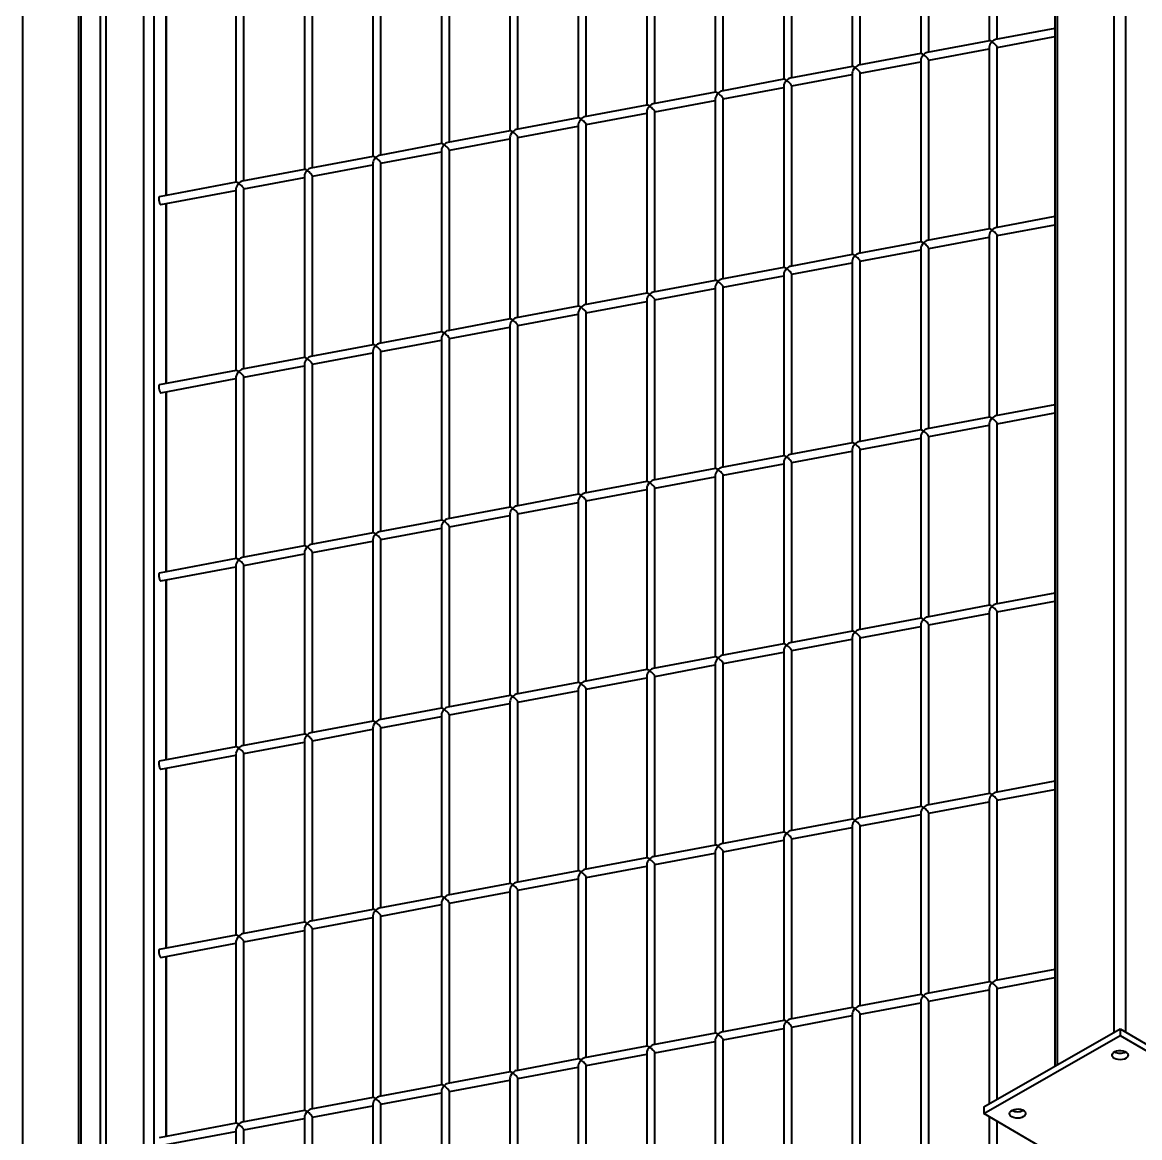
# Model space of a CAD drawing. Header units: millimetres. Extents: x 0 to 297, y 0 to 210.
# Drawn here: x 219.65 to 226.64, y 80.65 to 87.62 of the extents above; entities that cross this region are included whole.
import ezdxf

# ---------------------------------------------------------------- set-up
doc = ezdxf.new("R2010")
doc.units = ezdxf.units.MM
doc.layers.add('轮廓实线层', color=7, linetype='Continuous', lineweight=40)

msp = doc.modelspace()

# ---------------------------------------------------------------- linework, layer by layer
at = {"layer": '轮廓实线层', "color": 7, "linetype": 'Continuous', "lineweight": 40}
for p, q in [((226.1061, 96.8732), (226.1061, 81.0996)), ((220.1405, 92.6532), (220.1405, 77.9594)), ((220.175, 92.6418), (220.175, 78.0257)), ((220.4127, 78.2745), (220.4127, 92.4823)), ((220.0224, 79.3765), (220.0224, 91.0076)), ((225.6957, 88.6424), (225.6957, 87.5067)), ((225.7457, 87.5161), (225.7457, 88.6424)), ((225.2678, 88.562), (225.2678, 87.4263)), ((225.3178, 87.4357), (225.3178, 88.562)), ((224.8399, 88.4816), (224.8399, 87.346)), ((224.8899, 87.3553), (224.8899, 88.4816)), ((224.4119, 88.4012), (224.4119, 87.2656)), ((224.4619, 87.275), (224.4619, 88.4012)), ((223.984, 88.3208), (223.984, 87.1852)), ((224.034, 87.1946), (224.034, 88.3208)), ((223.5561, 88.2405), (223.5561, 87.1048)), ((223.6061, 87.1142), (223.6061, 88.2405)), ((223.1282, 88.1601), (223.1282, 87.0244)), ((223.1782, 87.0338), (223.1782, 88.1601)), ((222.7003, 88.0797), (222.7003, 86.944)), ((222.7503, 86.9534), (222.7503, 88.0797)), ((222.2724, 87.9993), (222.2724, 86.8636)), ((222.3224, 86.873), (222.3224, 87.9993)), ((221.8445, 87.9189), (221.8445, 86.7832)), ((221.8945, 86.7926), (221.8945, 87.9189)), ((221.4166, 87.8385), (221.4166, 86.7028)), ((221.4666, 86.7122), (221.4666, 87.8385)), ((220.9887, 87.7581), (220.9887, 86.6225)), ((221.0387, 86.6318), (221.0387, 87.7581)), ((220.5556, 86.5411), (220.5556, 87.666)), ((226.1061, 87.5838), (225.7351, 87.5141)), ((225.697, 87.507), (225.3072, 87.4338)), ((225.7457, 87.4652), (226.1061, 87.533)), ((225.2691, 87.4266), (224.8793, 87.3534)), ((225.3178, 87.3849), (225.6957, 87.4559)), ((225.6957, 87.4666), (225.6957, 86.3309)), ((225.7457, 86.3403), (225.7457, 87.4666)), ((224.8412, 87.3462), (224.4514, 87.273)), ((224.8899, 87.3045), (225.2678, 87.3755)), ((225.2678, 87.3862), (225.2678, 86.2505)), ((225.3178, 86.2599), (225.3178, 87.3862)), ((224.4619, 87.2241), (224.8399, 87.2951)), ((224.8399, 87.3058), (224.8399, 86.1701)), ((224.8899, 86.1795), (224.8899, 87.3058)), ((224.4133, 87.2658), (224.0235, 87.1926)), ((224.034, 87.1437), (224.4119, 87.2147)), ((224.4119, 87.2254), (224.4119, 86.0897)), ((224.4619, 86.0991), (224.4619, 87.2254)), ((223.9853, 87.1854), (223.5956, 87.1122)), ((223.6061, 87.0633), (223.984, 87.1343)), ((223.984, 87.145), (223.984, 86.0094)), ((224.034, 86.0187), (224.034, 87.145)), ((223.5574, 87.105), (223.1677, 87.0318)), ((223.5561, 87.0646), (223.5561, 85.929)), ((223.6061, 85.9384), (223.6061, 87.0646)), ((223.1295, 87.0246), (222.7398, 86.9514)), ((223.1782, 86.9829), (223.5561, 87.0539)), ((222.7016, 86.9443), (222.3119, 86.871)), ((222.7503, 86.9025), (223.1282, 86.9735)), ((223.1282, 86.9842), (223.1282, 85.8486)), ((223.1782, 85.858), (223.1782, 86.9842)), ((222.2737, 86.8639), (221.8839, 86.7906)), ((222.3224, 86.8221), (222.7003, 86.8931)), ((222.7003, 86.9039), (222.7003, 85.7682)), ((222.7503, 85.7776), (222.7503, 86.9039)), ((221.8458, 86.7835), (221.456, 86.7103)), ((221.8945, 86.7417), (222.2724, 86.8127)), ((222.2724, 86.8235), (222.2724, 85.6878)), ((222.3224, 85.6972), (222.3224, 86.8235)), ((221.4666, 86.6614), (221.8445, 86.7324)), ((221.8445, 86.7431), (221.8445, 85.6074)), ((221.8945, 85.6168), (221.8945, 86.7431)), ((221.4179, 86.7031), (221.0281, 86.6299)), ((221.0387, 86.581), (221.4166, 86.652)), ((221.4166, 86.6627), (221.4166, 85.527)), ((221.4666, 85.5364), (221.4666, 86.6627)), ((220.99, 86.6227), (220.5098, 86.5325)), ((220.9887, 86.5823), (220.9887, 85.4466)), ((221.0387, 85.456), (221.0387, 86.5823)), ((220.519, 86.4834), (220.9887, 86.5716)), ((220.5556, 85.3653), (220.5556, 86.4902)), ((226.1061, 86.408), (225.7351, 86.3383)), ((225.697, 86.3312), (225.3072, 86.2579)), ((225.7457, 86.2894), (226.1061, 86.3571)), ((225.2691, 86.2508), (224.8793, 86.1775)), ((225.3178, 86.209), (225.6957, 86.28)), ((225.6957, 86.2908), (225.6957, 85.1551)), ((225.7457, 85.1645), (225.7457, 86.2908)), ((224.8412, 86.1704), (224.4514, 86.0972)), ((224.8899, 86.1287), (225.2678, 86.1996)), ((225.2678, 86.2104), (225.2678, 85.0747)), ((225.3178, 85.0841), (225.3178, 86.2104)), ((224.4133, 86.09), (224.0235, 86.0168)), ((224.4619, 86.0483), (224.8399, 86.1193)), ((224.8399, 86.13), (224.8399, 84.9943)), ((224.8899, 85.0037), (224.8899, 86.13)), ((224.034, 85.9679), (224.4119, 86.0389)), ((224.4119, 86.0496), (224.4119, 84.9139)), ((224.4619, 84.9233), (224.4619, 86.0496)), ((223.9853, 86.0096), (223.5956, 85.9364)), ((223.6061, 85.8875), (223.984, 85.9585)), ((223.984, 85.9692), (223.984, 84.8335)), ((224.034, 84.8429), (224.034, 85.9692)), ((223.5574, 85.9292), (223.1677, 85.856)), ((223.1782, 85.8071), (223.5561, 85.8781)), ((223.5561, 85.8888), (223.5561, 84.7531)), ((223.6061, 84.7625), (223.6061, 85.8888)), ((223.1295, 85.8488), (222.7398, 85.7756)), ((223.1282, 85.8084), (223.1282, 84.6728)), ((223.1782, 84.6822), (223.1782, 85.8084)), ((222.7016, 85.7684), (222.3119, 85.6952)), ((222.7503, 85.7267), (223.1282, 85.7977)), ((222.2737, 85.688), (221.8839, 85.6148)), ((222.3224, 85.6463), (222.7003, 85.7173)), ((222.7003, 85.728), (222.7003, 84.5924)), ((222.7503, 84.6018), (222.7503, 85.728)), ((221.8458, 85.6077), (221.456, 85.5344)), ((221.8945, 85.5659), (222.2724, 85.6369)), ((222.2724, 85.6476), (222.2724, 84.512)), ((222.3224, 84.5214), (222.3224, 85.6476)), ((221.4179, 85.5273), (221.0281, 85.454)), ((221.4666, 85.4855), (221.8445, 85.5565)), ((221.8445, 85.5673), (221.8445, 84.4316)), ((221.8945, 84.441), (221.8945, 85.5673)), ((221.0387, 85.4052), (221.4166, 85.4761)), ((221.4166, 85.4869), (221.4166, 84.3512)), ((221.4666, 84.3606), (221.4666, 85.4869)), ((220.99, 85.4469), (220.5098, 85.3567)), ((220.519, 85.3075), (220.9887, 85.3958)), ((220.9887, 85.4065), (220.9887, 84.2708)), ((221.0387, 84.2802), (221.0387, 85.4065)), ((220.5556, 84.1895), (220.5556, 85.3144)), ((226.1061, 85.2322), (225.7351, 85.1625)), ((225.7457, 85.1136), (226.1061, 85.1813)), ((225.697, 85.1553), (225.3072, 85.0821)), ((225.6957, 85.1149), (225.6957, 83.9793)), ((225.7457, 83.9887), (225.7457, 85.1149)), ((225.2691, 85.0749), (224.8793, 85.0017)), ((225.3178, 85.0332), (225.6957, 85.1042)), ((224.8412, 84.9946), (224.4514, 84.9213)), ((224.8899, 84.9528), (225.2678, 85.0238)), ((225.2678, 85.0346), (225.2678, 83.8989)), ((225.3178, 83.9083), (225.3178, 85.0346)), ((224.4133, 84.9142), (224.0235, 84.8409)), ((224.4619, 84.8724), (224.8399, 84.9434)), ((224.8399, 84.9542), (224.8399, 83.8185)), ((224.8899, 83.8279), (224.8899, 84.9542)), ((223.9853, 84.8338), (223.5956, 84.7606)), ((224.034, 84.7921), (224.4119, 84.8631)), ((224.4119, 84.8738), (224.4119, 83.7381)), ((224.4619, 83.7475), (224.4619, 84.8738)), ((223.6061, 84.7117), (223.984, 84.7827)), ((223.984, 84.7934), (223.984, 83.6577)), ((224.034, 83.6671), (224.034, 84.7934)), ((223.5574, 84.7534), (223.1677, 84.6802)), ((223.1782, 84.6313), (223.5561, 84.7023)), ((223.5561, 84.713), (223.5561, 83.5773)), ((223.6061, 83.5867), (223.6061, 84.713)), ((223.1295, 84.673), (222.7398, 84.5998)), ((222.7503, 84.5509), (223.1282, 84.6219)), ((223.1282, 84.6326), (223.1282, 83.4969)), ((223.1782, 83.5063), (223.1782, 84.6326)), ((222.7016, 84.5926), (222.3119, 84.5194)), ((222.7003, 84.5522), (222.7003, 83.4166)), ((222.7503, 83.4259), (222.7503, 84.5522)), ((222.2737, 84.5122), (221.8839, 84.439)), ((222.3224, 84.4705), (222.7003, 84.5415)), ((221.8458, 84.4318), (221.456, 84.3586)), ((221.8945, 84.3901), (222.2724, 84.4611)), ((222.2724, 84.4718), (222.2724, 83.3362)), ((222.3224, 83.3456), (222.3224, 84.4718)), ((221.4179, 84.3514), (221.0281, 84.2782)), ((221.4666, 84.3097), (221.8445, 84.3807)), ((221.8445, 84.3914), (221.8445, 83.2558)), ((221.8945, 83.2652), (221.8945, 84.3914)), ((220.99, 84.2711), (220.5098, 84.1809)), ((221.0387, 84.2293), (221.4166, 84.3003)), ((221.4166, 84.3111), (221.4166, 83.1754)), ((221.4666, 83.1848), (221.4666, 84.3111)), ((220.519, 84.1317), (220.9887, 84.2199)), ((220.9887, 84.2307), (220.9887, 83.095)), ((221.0387, 83.1044), (221.0387, 84.2307)), ((220.5556, 83.0136), (220.5556, 84.1386)), ((226.1061, 84.0564), (225.7351, 83.9867)), ((225.7457, 83.9378), (226.1061, 84.0055)), ((225.697, 83.9795), (225.3072, 83.9063)), ((225.3178, 83.8574), (225.6957, 83.9284)), ((225.6957, 83.9391), (225.6957, 82.8035)), ((225.7457, 82.8128), (225.7457, 83.9391)), ((225.2691, 83.8991), (224.8793, 83.8259)), ((225.2678, 83.8587), (225.2678, 82.7231)), ((225.3178, 82.7325), (225.3178, 83.8587)), ((224.8412, 83.8187), (224.4514, 83.7455)), ((224.8899, 83.777), (225.2678, 83.848)), ((224.4133, 83.7384), (224.0235, 83.6651)), ((224.4619, 83.6966), (224.8399, 83.7676)), ((224.8399, 83.7783), (224.8399, 82.6427)), ((224.8899, 82.6521), (224.8899, 83.7783)), ((223.9853, 83.658), (223.5956, 83.5847)), ((224.034, 83.6162), (224.4119, 83.6872)), ((224.4119, 83.698), (224.4119, 82.5623)), ((224.4619, 82.5717), (224.4619, 83.698)), ((223.5574, 83.5776), (223.1677, 83.5044)), ((223.6061, 83.5358), (223.984, 83.6068)), ((223.984, 83.6176), (223.984, 82.4819)), ((224.034, 82.4913), (224.034, 83.6176)), ((223.1782, 83.4555), (223.5561, 83.5265)), ((223.5561, 83.5372), (223.5561, 82.4015)), ((223.6061, 82.4109), (223.6061, 83.5372)), ((223.1295, 83.4972), (222.7398, 83.424)), ((222.7503, 83.3751), (223.1282, 83.4461)), ((223.1282, 83.4568), (223.1282, 82.3211)), ((223.1782, 82.3305), (223.1782, 83.4568)), ((222.7016, 83.4168), (222.3119, 83.3436)), ((222.3224, 83.2947), (222.7003, 83.3657)), ((222.7003, 83.3764), (222.7003, 82.2407)), ((222.7503, 82.2501), (222.7503, 83.3764)), ((222.2737, 83.3364), (221.8839, 83.2632)), ((222.2724, 83.296), (222.2724, 82.1603)), ((222.3224, 82.1697), (222.3224, 83.296)), ((221.8458, 83.256), (221.456, 83.1828)), ((221.8945, 83.2143), (222.2724, 83.2853)), ((221.4179, 83.1756), (221.0281, 83.1024)), ((221.4666, 83.1339), (221.8445, 83.2049)), ((221.8445, 83.2156), (221.8445, 82.08)), ((221.8945, 82.0893), (221.8945, 83.2156)), ((220.99, 83.0952), (220.5098, 83.005)), ((221.0387, 83.0535), (221.4166, 83.1245)), ((221.4166, 83.1352), (221.4166, 81.9996)), ((221.4666, 82.009), (221.4666, 83.1352)), ((220.519, 82.9559), (220.9887, 83.0441)), ((220.9887, 83.0548), (220.9887, 81.9192)), ((221.0387, 81.9286), (221.0387, 83.0548)), ((220.5556, 81.8378), (220.5556, 82.9628)), ((226.1061, 82.8806), (225.7351, 82.8109)), ((225.697, 82.8037), (225.3072, 82.7305)), ((225.7457, 82.762), (226.1061, 82.8297)), ((225.3178, 82.6816), (225.6957, 82.7526)), ((225.6957, 82.7633), (225.6957, 81.6276)), ((225.7457, 81.637), (225.7457, 82.7633)), ((225.2691, 82.7233), (224.8793, 82.6501)), ((224.8899, 82.6012), (225.2678, 82.6722)), ((225.2678, 82.6829), (225.2678, 81.5472)), ((225.3178, 81.5566), (225.3178, 82.6829)), ((224.8412, 82.6429), (224.4514, 82.5697)), ((224.8399, 82.6025), (224.8399, 81.4669)), ((224.8899, 81.4763), (224.8899, 82.6025)), ((224.4133, 82.5625), (224.0235, 82.4893)), ((224.4619, 82.5208), (224.8399, 82.5918)), ((223.9853, 82.4821), (223.5956, 82.4089)), ((224.034, 82.4404), (224.4119, 82.5114)), ((224.4119, 82.5221), (224.4119, 81.3865)), ((224.4619, 81.3959), (224.4619, 82.5221)), ((223.5574, 82.4018), (223.1677, 82.3285)), ((223.6061, 82.36), (223.984, 82.431)), ((223.984, 82.4417), (223.984, 81.3061)), ((224.034, 81.3155), (224.034, 82.4417)), ((223.1295, 82.3214), (222.7398, 82.2481)), ((223.1782, 82.2796), (223.5561, 82.3506)), ((223.5561, 82.3614), (223.5561, 81.2257)), ((223.6061, 81.2351), (223.6061, 82.3614)), ((222.7503, 82.1993), (223.1282, 82.2702)), ((223.1282, 82.281), (223.1282, 81.1453)), ((223.1782, 81.1547), (223.1782, 82.281)), ((222.7016, 82.241), (222.3119, 82.1678)), ((222.3224, 82.1189), (222.7003, 82.1899)), ((222.7003, 82.2006), (222.7003, 81.0649)), ((222.7503, 81.0743), (222.7503, 82.2006)), ((222.2737, 82.1606), (221.8839, 82.0874)), ((221.8945, 82.0385), (222.2724, 82.1095)), ((222.2724, 82.1202), (222.2724, 80.9845)), ((222.3224, 80.9939), (222.3224, 82.1202)), ((221.8458, 82.0802), (221.456, 82.007)), ((221.8445, 82.0398), (221.8445, 80.9041)), ((221.8945, 80.9135), (221.8945, 82.0398)), ((221.4179, 81.9998), (221.0281, 81.9266)), ((221.4666, 81.9581), (221.8445, 82.0291)), ((220.99, 81.9194), (220.5098, 81.8292)), ((221.0387, 81.8777), (221.4166, 81.9487)), ((221.4166, 81.9594), (221.4166, 80.8237)), ((221.4666, 80.8331), (221.4666, 81.9594)), ((220.519, 81.7801), (220.9887, 81.8683)), ((220.9887, 81.879), (220.9887, 80.7434)), ((221.0387, 80.7528), (221.0387, 81.879)), ((220.5556, 80.662), (220.5556, 81.7869)), ((226.1061, 81.7047), (225.7351, 81.635)), ((225.697, 81.6279), (225.3072, 81.5547)), ((225.7457, 81.5862), (226.1061, 81.6539)), ((225.2691, 81.5475), (224.8793, 81.4743)), ((225.3178, 81.5058), (225.6957, 81.5768)), ((225.6957, 81.5875), (225.6957, 80.8654)), ((225.7457, 80.8939), (225.7457, 81.5875)), ((224.8899, 81.4254), (225.2678, 81.4964)), ((225.2678, 81.5071), (225.2678, 80.3714)), ((225.3178, 80.3808), (225.3178, 81.5071)), ((224.8412, 81.4671), (224.4514, 81.3939)), ((224.4619, 81.345), (224.8399, 81.416)), ((224.8399, 81.4267), (224.8399, 80.291)), ((224.8899, 80.3004), (224.8899, 81.4267)), ((224.4133, 81.3867), (224.0235, 81.3135)), ((224.4119, 81.3463), (224.4119, 80.2107)), ((224.4619, 80.22), (224.4619, 81.3463)), ((223.9853, 81.3063), (223.5956, 81.2331)), ((224.034, 81.2646), (224.4119, 81.3356)), ((225.6612, 80.8457), (226.5146, 81.3327)), ((225.6612, 80.8049), (226.5146, 81.2919)), ((226.5146, 81.3327), (226.5146, 81.2919)), ((226.5146, 81.3327), (227.3582, 80.84)), ((226.5146, 81.2919), (227.3582, 80.7992)), ((223.5574, 81.2259), (223.1677, 81.1527)), ((223.6061, 81.1842), (223.984, 81.2552)), ((223.984, 81.2659), (223.984, 80.1303)), ((224.034, 80.1397), (224.034, 81.2659)), ((223.1295, 81.1455), (222.7398, 81.0723)), ((223.1782, 81.1038), (223.5561, 81.1748)), ((223.5561, 81.1855), (223.5561, 80.0499)), ((223.6061, 80.0593), (223.6061, 81.1855)), ((222.7016, 81.0652), (222.3119, 80.9919)), ((222.7503, 81.0234), (223.1282, 81.0944)), ((223.1282, 81.1052), (223.1282, 79.9695)), ((223.1782, 79.9789), (223.1782, 81.1052)), ((222.3224, 80.943), (222.7003, 81.014)), ((222.7003, 81.0248), (222.7003, 79.8891)), ((222.7503, 79.8985), (222.7503, 81.0248)), ((222.2737, 80.9848), (221.8839, 80.9115)), ((221.8945, 80.8627), (222.2724, 80.9337)), ((222.2724, 80.9444), (222.2724, 79.8087)), ((222.3224, 79.8181), (222.3224, 80.9444)), ((221.8458, 80.9044), (221.456, 80.8312)), ((221.4666, 80.7823), (221.8445, 80.8533)), ((221.8445, 80.864), (221.8445, 79.7283)), ((221.8945, 79.7377), (221.8945, 80.864)), ((221.4179, 80.824), (221.0281, 80.7508)), ((221.4166, 80.7836), (221.4166, 79.6479)), ((221.4666, 79.6573), (221.4666, 80.7836)), ((225.6612, 80.8457), (225.6612, 80.8049)), ((226.5048, 80.3122), (225.6612, 80.8049)), ((225.6957, 80.7847), (225.6957, 80.4518)), ((220.99, 80.7436), (220.5098, 80.6534)), ((221.0387, 80.7019), (221.4166, 80.7729)), ((225.7457, 80.4612), (225.7457, 80.7555)), ((220.519, 80.6043), (220.9887, 80.6925)), ((220.9887, 80.7032), (220.9887, 79.5675)), ((221.0387, 79.5769), (221.0387, 80.7032))]:
    msp.add_line(p, q, dxfattribs=at)
at = {"layer": '轮廓实线层', "color": 8, "linetype": 'Continuous', "lineweight": 40}
for p, q in [((226.121, 96.8646), (226.121, 81.1081)), ((226.4766, 81.311), (226.4766, 96.6593)), ((226.5473, 96.6185), (226.5473, 81.3136)), ((219.6542, 93.3753), (219.6542, 77.2894)), ((220.4757, 92.423), (220.4757, 78.3069)), ((220.0078, 79.3796), (220.0078, 91.0056)), ((220.5531, 86.5406), (220.5531, 87.6656)), ((220.5531, 85.3648), (220.5531, 86.4898)), ((220.5531, 84.189), (220.5531, 85.3139)), ((220.5531, 83.0132), (220.5531, 84.1381)), ((220.5531, 81.8374), (220.5531, 82.9623)), ((220.5531, 80.6615), (220.5531, 81.7865)), ((226.5473, 81.1906), (226.5473, 81.189))]:
    msp.add_line(p, q, dxfattribs=at)
at = {"layer": '轮廓实线层', "color": 7, "linetype": 'Continuous', "lineweight": 40, "flags": 128}
for points in [[(220.5098, 86.5325), (220.509, 86.5321), (220.5073, 86.5284), (220.5067, 86.5216), (220.5073, 86.5128), (220.509, 86.5032), (220.5115, 86.4943), (220.5144, 86.4875), (220.5174, 86.4838), (220.519, 86.4834)], [(220.5098, 85.3567), (220.509, 85.3562), (220.5073, 85.3526), (220.5067, 85.3458), (220.5073, 85.337), (220.509, 85.3274), (220.5115, 85.3185), (220.5144, 85.3117), (220.5174, 85.308), (220.519, 85.3075)], [(220.5098, 84.1809), (220.509, 84.1804), (220.5073, 84.1768), (220.5067, 84.17), (220.5073, 84.1612), (220.509, 84.1516), (220.5115, 84.1427), (220.5144, 84.1359), (220.5174, 84.1322), (220.519, 84.1317)], [(220.5098, 83.005), (220.509, 83.0046), (220.5073, 83.001), (220.5067, 82.9942), (220.5073, 82.9853), (220.509, 82.9757), (220.5115, 82.9669), (220.5144, 82.9601), (220.5174, 82.9564), (220.519, 82.9559)], [(220.5098, 81.8292), (220.509, 81.8288), (220.5073, 81.8251), (220.5067, 81.8184), (220.5073, 81.8095), (220.509, 81.7999), (220.5115, 81.791), (220.5144, 81.7842), (220.5174, 81.7805), (220.519, 81.7801)], [(226.4778, 81.1491), (226.4697, 81.1554), (226.4647, 81.1628), (226.4634, 81.1706), (226.4658, 81.1783), (226.4717, 81.1854), (226.4807, 81.1913), (226.4922, 81.1956), (226.5052, 81.1979), (226.5188, 81.1981), (226.532, 81.1962), (226.5438, 81.1923), (226.5534, 81.1867), (226.56, 81.1799), (226.5631, 81.1722), (226.5626, 81.1644), (226.5584, 81.1569), (226.5509, 81.1503), (226.5406, 81.1452), (226.5282, 81.1419), (226.5148, 81.1406), (226.5013, 81.1414), (226.4886, 81.1443), (226.4778, 81.1491)], [(225.8377, 80.7839), (225.8296, 80.7902), (225.8247, 80.7975), (225.8233, 80.8053), (225.8257, 80.8131), (225.8317, 80.8201), (225.8407, 80.826), (225.8521, 80.8303), (225.8651, 80.8326), (225.8787, 80.8329), (225.8919, 80.831), (225.9037, 80.8271), (225.9133, 80.8215), (225.9199, 80.8146), (225.9231, 80.807), (225.9225, 80.7991), (225.9183, 80.7916), (225.9108, 80.7851), (225.9005, 80.7799), (225.8882, 80.7766), (225.8747, 80.7753), (225.8612, 80.7762), (225.8485, 80.7791), (225.8377, 80.7839)]]:
    msp.add_lwpolyline(points, dxfattribs=at)
at = {"layer": '轮廓实线层', "color": 7, "linetype": 'Continuous', "lineweight": 40}
for centre, start, end in [((226.5134, 81.2567), 241.9346, 297.86875), ((225.8733, 80.8914), 241.93351, 297.86911)]:
    msp.add_arc(centre, 0.0756, start, end, dxfattribs=at)
for centre, major_axis, ratio, start_param, end_param in [((225.7207, 87.486), (0.0222, 0.0268), 0.428721, 1.408444, 2.664626), ((225.7207, 87.486), (0.0247, -0.0205), 0.19743, 2.047763, 2.979241), ((225.7207, 87.486), (0.0222, 0.0268), 0.428721, 0.476967, 1.408444), ((225.7207, 87.486), (0.0247, -0.0205), 0.19743, 0.162352, 2.047763), ((225.2928, 87.4056), (0.0222, 0.0268), 0.428721, 1.408444, 2.664626), ((225.2928, 87.4056), (0.0247, -0.0205), 0.19743, 2.047763, 2.979241), ((225.2928, 87.4056), (0.0222, 0.0268), 0.428721, 0.476967, 1.408444), ((225.2928, 87.4056), (0.0247, -0.0205), 0.19743, 0.162352, 2.047763), ((224.8649, 87.3252), (0.0247, -0.0205), 0.19743, 2.047763, 2.979241), ((224.8649, 87.3252), (0.0222, 0.0268), 0.428721, 0.476967, 1.408444), ((224.4369, 87.2448), (0.0222, 0.0268), 0.428721, 0.476967, 1.408444), ((224.8649, 87.3252), (0.0222, 0.0268), 0.428721, 1.408444, 2.664626), ((224.8649, 87.3252), (0.0247, -0.0205), 0.19743, 0.162352, 2.047763), ((224.4369, 87.2448), (0.0222, 0.0268), 0.428721, 1.408444, 2.664626), ((224.4369, 87.2448), (0.0247, -0.0205), 0.19743, 2.047763, 2.979241), ((224.4369, 87.2448), (0.0247, -0.0205), 0.19743, 0.162352, 2.047763), ((224.009, 87.1644), (0.0222, 0.0268), 0.428721, 1.408444, 2.664626), ((224.009, 87.1644), (0.0247, -0.0205), 0.19743, 2.047763, 2.979241), ((224.009, 87.1644), (0.0222, 0.0268), 0.428721, 0.476967, 1.408444), ((224.009, 87.1644), (0.0247, -0.0205), 0.19743, 0.162352, 2.047763), ((223.5811, 87.084), (0.0222, 0.0268), 0.428721, 1.408444, 2.664626), ((223.5811, 87.084), (0.0247, -0.0205), 0.19743, 2.047763, 2.979241), ((223.5811, 87.084), (0.0222, 0.0268), 0.428721, 0.476967, 1.408444), ((223.5811, 87.084), (0.0247, -0.0205), 0.19743, 0.162352, 2.047763), ((223.1532, 87.0037), (0.0222, 0.0268), 0.428721, 1.408444, 2.664626), ((223.1532, 87.0037), (0.0247, -0.0205), 0.19743, 2.047763, 2.979241), ((223.1532, 87.0037), (0.0222, 0.0268), 0.428721, 0.476967, 1.408444), ((223.1532, 87.0037), (0.0247, -0.0205), 0.19743, 0.162352, 2.047763), ((222.7253, 86.9233), (0.0222, 0.0268), 0.428721, 1.408444, 2.664626), ((222.7253, 86.9233), (0.0247, -0.0205), 0.19743, 2.047763, 2.979241), ((222.7253, 86.9233), (0.0222, 0.0268), 0.428721, 0.476967, 1.408444), ((222.7253, 86.9233), (0.0247, -0.0205), 0.19743, 0.162352, 2.047763), ((222.2974, 86.8429), (0.0222, 0.0268), 0.428721, 1.408444, 2.664626), ((222.2974, 86.8429), (0.0247, -0.0205), 0.19743, 2.047763, 2.979241), ((222.2974, 86.8429), (0.0222, 0.0268), 0.428721, 0.476967, 1.408444), ((222.2974, 86.8429), (0.0247, -0.0205), 0.19743, 0.162352, 2.047763), ((221.8695, 86.7625), (0.0247, -0.0205), 0.19743, 2.047763, 2.979241), ((221.8695, 86.7625), (0.0222, 0.0268), 0.428721, 0.476967, 1.408444), ((221.8695, 86.7625), (0.0222, 0.0268), 0.428721, 1.408444, 2.664626), ((221.8695, 86.7625), (0.0247, -0.0205), 0.19743, 0.162352, 2.047763), ((221.4416, 86.6821), (0.0222, 0.0268), 0.428721, 1.408444, 2.664626), ((221.4416, 86.6821), (0.0247, -0.0205), 0.19743, 2.047763, 2.979241), ((221.4416, 86.6821), (0.0222, 0.0268), 0.428721, 0.476967, 1.408444), ((221.4416, 86.6821), (0.0247, -0.0205), 0.19743, 0.162352, 2.047763), ((221.0137, 86.6017), (0.0222, 0.0268), 0.428721, 1.408444, 2.664626), ((221.0137, 86.6017), (0.0247, -0.0205), 0.19743, 2.047763, 2.979241), ((221.0137, 86.6017), (0.0222, 0.0268), 0.428721, 0.476967, 1.408444), ((221.0137, 86.6017), (0.0247, -0.0205), 0.19743, 0.162352, 2.047763), ((225.7207, 86.3102), (0.0222, 0.0268), 0.428721, 1.408444, 2.664626), ((225.7207, 86.3102), (0.0247, -0.0205), 0.19743, 2.047763, 2.979241), ((225.7207, 86.3102), (0.0222, 0.0268), 0.428721, 0.476967, 1.408444), ((225.7207, 86.3102), (0.0247, -0.0205), 0.19743, 0.162352, 2.047763), ((225.2928, 86.2298), (0.0222, 0.0268), 0.428721, 1.408444, 2.664626), ((225.2928, 86.2298), (0.0247, -0.0205), 0.19743, 2.047763, 2.979241), ((225.2928, 86.2298), (0.0222, 0.0268), 0.428721, 0.476967, 1.408444), ((225.2928, 86.2298), (0.0247, -0.0205), 0.19743, 0.162352, 2.047763), ((224.8649, 86.1494), (0.0222, 0.0268), 0.428721, 1.408444, 2.664626), ((224.8649, 86.1494), (0.0247, -0.0205), 0.19743, 2.047763, 2.979241), ((224.8649, 86.1494), (0.0222, 0.0268), 0.428721, 0.476967, 1.408444), ((224.8649, 86.1494), (0.0247, -0.0205), 0.19743, 0.162352, 2.047763), ((224.4369, 86.069), (0.0247, -0.0205), 0.19743, 2.047763, 2.979241), ((224.4369, 86.069), (0.0222, 0.0268), 0.428721, 0.476967, 1.408444), ((224.009, 85.9886), (0.0222, 0.0268), 0.428721, 0.476967, 1.408444), ((224.4369, 86.069), (0.0222, 0.0268), 0.428721, 1.408444, 2.664626), ((224.4369, 86.069), (0.0247, -0.0205), 0.19743, 0.162352, 2.047763), ((224.009, 85.9886), (0.0222, 0.0268), 0.428721, 1.408444, 2.664626), ((224.009, 85.9886), (0.0247, -0.0205), 0.19743, 2.047763, 2.979241), ((224.009, 85.9886), (0.0247, -0.0205), 0.19743, 0.162352, 2.047763), ((223.5811, 85.9082), (0.0222, 0.0268), 0.428721, 1.408444, 2.664626), ((223.5811, 85.9082), (0.0247, -0.0205), 0.19743, 2.047763, 2.979241), ((223.5811, 85.9082), (0.0222, 0.0268), 0.428721, 0.476967, 1.408444), ((223.5811, 85.9082), (0.0247, -0.0205), 0.19743, 0.162352, 2.047763), ((223.1532, 85.8278), (0.0222, 0.0268), 0.428721, 1.408444, 2.664626), ((223.1532, 85.8278), (0.0247, -0.0205), 0.19743, 2.047763, 2.979241), ((223.1532, 85.8278), (0.0222, 0.0268), 0.428721, 0.476967, 1.408444), ((223.1532, 85.8278), (0.0247, -0.0205), 0.19743, 0.162352, 2.047763), ((222.7253, 85.7474), (0.0222, 0.0268), 0.428721, 1.408444, 2.664626), ((222.7253, 85.7474), (0.0247, -0.0205), 0.19743, 2.047763, 2.979241), ((222.7253, 85.7474), (0.0222, 0.0268), 0.428721, 0.476967, 1.408444), ((222.7253, 85.7474), (0.0247, -0.0205), 0.19743, 0.162352, 2.047763), ((222.2974, 85.6671), (0.0222, 0.0268), 0.428721, 1.408444, 2.664626), ((222.2974, 85.6671), (0.0247, -0.0205), 0.19743, 2.047763, 2.979241), ((222.2974, 85.6671), (0.0222, 0.0268), 0.428721, 0.476967, 1.408444), ((222.2974, 85.6671), (0.0247, -0.0205), 0.19743, 0.162352, 2.047763), ((221.8695, 85.5867), (0.0222, 0.0268), 0.428721, 1.408444, 2.664626), ((221.8695, 85.5867), (0.0247, -0.0205), 0.19743, 2.047763, 2.979241), ((221.8695, 85.5867), (0.0222, 0.0268), 0.428721, 0.476967, 1.408444), ((221.8695, 85.5867), (0.0247, -0.0205), 0.19743, 0.162352, 2.047763), ((221.4416, 85.5063), (0.0247, -0.0205), 0.19743, 2.047763, 2.979241), ((221.4416, 85.5063), (0.0222, 0.0268), 0.428721, 0.476967, 1.408444), ((221.4416, 85.5063), (0.0222, 0.0268), 0.428721, 1.408444, 2.664626), ((221.4416, 85.5063), (0.0247, -0.0205), 0.19743, 0.162352, 2.047763), ((221.0137, 85.4259), (0.0222, 0.0268), 0.428721, 1.408444, 2.664626), ((221.0137, 85.4259), (0.0247, -0.0205), 0.19743, 2.047763, 2.979241), ((221.0137, 85.4259), (0.0222, 0.0268), 0.428721, 0.476967, 1.408444), ((221.0137, 85.4259), (0.0247, -0.0205), 0.19743, 0.162352, 2.047763), ((225.7207, 85.1344), (0.0222, 0.0268), 0.428721, 1.408444, 2.664626), ((225.7207, 85.1344), (0.0247, -0.0205), 0.19743, 2.047763, 2.979241), ((225.7207, 85.1344), (0.0222, 0.0268), 0.428721, 0.476967, 1.408444), ((225.7207, 85.1344), (0.0247, -0.0205), 0.19743, 0.162352, 2.047763), ((225.2928, 85.054), (0.0222, 0.0268), 0.428721, 1.408444, 2.664626), ((225.2928, 85.054), (0.0247, -0.0205), 0.19743, 2.047763, 2.979241), ((225.2928, 85.054), (0.0222, 0.0268), 0.428721, 0.476967, 1.408444), ((225.2928, 85.054), (0.0247, -0.0205), 0.19743, 0.162352, 2.047763), ((224.8649, 84.9736), (0.0222, 0.0268), 0.428721, 1.408444, 2.664626), ((224.8649, 84.9736), (0.0247, -0.0205), 0.19743, 2.047763, 2.979241), ((224.8649, 84.9736), (0.0222, 0.0268), 0.428721, 0.476967, 1.408444), ((224.8649, 84.9736), (0.0247, -0.0205), 0.19743, 0.162352, 2.047763), ((224.4369, 84.8932), (0.0222, 0.0268), 0.428721, 1.408444, 2.664626), ((224.4369, 84.8932), (0.0247, -0.0205), 0.19743, 2.047763, 2.979241), ((224.4369, 84.8932), (0.0222, 0.0268), 0.428721, 0.476967, 1.408444), ((224.4369, 84.8932), (0.0247, -0.0205), 0.19743, 0.162352, 2.047763), ((224.009, 84.8128), (0.0247, -0.0205), 0.19743, 2.047763, 2.979241), ((224.009, 84.8128), (0.0222, 0.0268), 0.428721, 0.476967, 1.408444), ((223.5811, 84.7324), (0.0222, 0.0268), 0.428721, 0.476967, 1.408444), ((224.009, 84.8128), (0.0222, 0.0268), 0.428721, 1.408444, 2.664626), ((224.009, 84.8128), (0.0247, -0.0205), 0.19743, 0.162352, 2.047763), ((223.5811, 84.7324), (0.0222, 0.0268), 0.428721, 1.408444, 2.664626), ((223.5811, 84.7324), (0.0247, -0.0205), 0.19743, 2.047763, 2.979241), ((223.5811, 84.7324), (0.0247, -0.0205), 0.19743, 0.162352, 2.047763), ((223.1532, 84.652), (0.0222, 0.0268), 0.428721, 1.408444, 2.664626), ((223.1532, 84.652), (0.0247, -0.0205), 0.19743, 2.047763, 2.979241), ((223.1532, 84.652), (0.0222, 0.0268), 0.428721, 0.476967, 1.408444), ((223.1532, 84.652), (0.0247, -0.0205), 0.19743, 0.162352, 2.047763), ((222.7253, 84.5716), (0.0222, 0.0268), 0.428721, 1.408444, 2.664626), ((222.7253, 84.5716), (0.0247, -0.0205), 0.19743, 2.047763, 2.979241), ((222.7253, 84.5716), (0.0222, 0.0268), 0.428721, 0.476967, 1.408444), ((222.7253, 84.5716), (0.0247, -0.0205), 0.19743, 0.162352, 2.047763), ((222.2974, 84.4912), (0.0222, 0.0268), 0.428721, 1.408444, 2.664626), ((222.2974, 84.4912), (0.0247, -0.0205), 0.19743, 2.047763, 2.979241), ((222.2974, 84.4912), (0.0222, 0.0268), 0.428721, 0.476967, 1.408444), ((222.2974, 84.4912), (0.0247, -0.0205), 0.19743, 0.162352, 2.047763), ((221.8695, 84.4109), (0.0222, 0.0268), 0.428721, 1.408444, 2.664626), ((221.8695, 84.4109), (0.0247, -0.0205), 0.19743, 2.047763, 2.979241), ((221.8695, 84.4109), (0.0222, 0.0268), 0.428721, 0.476967, 1.408444), ((221.8695, 84.4109), (0.0247, -0.0205), 0.19743, 0.162352, 2.047763), ((221.4416, 84.3305), (0.0222, 0.0268), 0.428721, 1.408444, 2.664626), ((221.4416, 84.3305), (0.0247, -0.0205), 0.19743, 2.047763, 2.979241), ((221.4416, 84.3305), (0.0222, 0.0268), 0.428721, 0.476967, 1.408444), ((221.4416, 84.3305), (0.0247, -0.0205), 0.19743, 0.162352, 2.047763), ((221.0137, 84.2501), (0.0247, -0.0205), 0.19743, 2.047763, 2.979241), ((221.0137, 84.2501), (0.0222, 0.0268), 0.428721, 0.476967, 1.408444), ((221.0137, 84.2501), (0.0222, 0.0268), 0.428721, 1.408444, 2.664626), ((221.0137, 84.2501), (0.0247, -0.0205), 0.19743, 0.162352, 2.047763), ((225.7207, 83.9585), (0.0222, 0.0268), 0.428721, 1.408444, 2.664626), ((225.7207, 83.9585), (0.0247, -0.0205), 0.19743, 2.047763, 2.979241), ((225.7207, 83.9585), (0.0222, 0.0268), 0.428721, 0.476967, 1.408444), ((225.7207, 83.9585), (0.0247, -0.0205), 0.19743, 0.162352, 2.047763), ((225.2928, 83.8781), (0.0222, 0.0268), 0.428721, 1.408444, 2.664626), ((225.2928, 83.8781), (0.0247, -0.0205), 0.19743, 2.047763, 2.979241), ((225.2928, 83.8781), (0.0222, 0.0268), 0.428721, 0.476967, 1.408444), ((225.2928, 83.8781), (0.0247, -0.0205), 0.19743, 0.162352, 2.047763), ((224.8649, 83.7978), (0.0222, 0.0268), 0.428721, 1.408444, 2.664626), ((224.8649, 83.7978), (0.0247, -0.0205), 0.19743, 2.047763, 2.979241), ((224.8649, 83.7978), (0.0222, 0.0268), 0.428721, 0.476967, 1.408444), ((224.8649, 83.7978), (0.0247, -0.0205), 0.19743, 0.162352, 2.047763), ((224.4369, 83.7174), (0.0222, 0.0268), 0.428721, 1.408444, 2.664626), ((224.4369, 83.7174), (0.0247, -0.0205), 0.19743, 2.047763, 2.979241), ((224.4369, 83.7174), (0.0222, 0.0268), 0.428721, 0.476967, 1.408444), ((224.4369, 83.7174), (0.0247, -0.0205), 0.19743, 0.162352, 2.047763), ((224.009, 83.637), (0.0222, 0.0268), 0.428721, 1.408444, 2.664626), ((224.009, 83.637), (0.0247, -0.0205), 0.19743, 2.047763, 2.979241), ((224.009, 83.637), (0.0222, 0.0268), 0.428721, 0.476967, 1.408444), ((224.009, 83.637), (0.0247, -0.0205), 0.19743, 0.162352, 2.047763), ((223.5811, 83.5566), (0.0247, -0.0205), 0.19743, 2.047763, 2.979241), ((223.5811, 83.5566), (0.0222, 0.0268), 0.428721, 0.476967, 1.408444), ((223.1532, 83.4762), (0.0222, 0.0268), 0.428721, 0.476967, 1.408444), ((223.5811, 83.5566), (0.0222, 0.0268), 0.428721, 1.408444, 2.664626), ((223.5811, 83.5566), (0.0247, -0.0205), 0.19743, 0.162352, 2.047763), ((223.1532, 83.4762), (0.0222, 0.0268), 0.428721, 1.408444, 2.664626), ((223.1532, 83.4762), (0.0247, -0.0205), 0.19743, 2.047763, 2.979241), ((223.1532, 83.4762), (0.0247, -0.0205), 0.19743, 0.162352, 2.047763), ((222.7253, 83.3958), (0.0222, 0.0268), 0.428721, 1.408444, 2.664626), ((222.7253, 83.3958), (0.0247, -0.0205), 0.19743, 2.047763, 2.979241), ((222.7253, 83.3958), (0.0222, 0.0268), 0.428721, 0.476967, 1.408444), ((222.7253, 83.3958), (0.0247, -0.0205), 0.19743, 0.162352, 2.047763), ((222.2974, 83.3154), (0.0222, 0.0268), 0.428721, 1.408444, 2.664626), ((222.2974, 83.3154), (0.0247, -0.0205), 0.19743, 2.047763, 2.979241), ((222.2974, 83.3154), (0.0222, 0.0268), 0.428721, 0.476967, 1.408444), ((222.2974, 83.3154), (0.0247, -0.0205), 0.19743, 0.162352, 2.047763), ((221.8695, 83.235), (0.0222, 0.0268), 0.428721, 1.408444, 2.664626), ((221.8695, 83.235), (0.0247, -0.0205), 0.19743, 2.047763, 2.979241), ((221.8695, 83.235), (0.0222, 0.0268), 0.428721, 0.476967, 1.408444), ((221.8695, 83.235), (0.0247, -0.0205), 0.19743, 0.162352, 2.047763), ((221.4416, 83.1546), (0.0222, 0.0268), 0.428721, 1.408444, 2.664626), ((221.4416, 83.1546), (0.0247, -0.0205), 0.19743, 2.047763, 2.979241), ((221.4416, 83.1546), (0.0222, 0.0268), 0.428721, 0.476967, 1.408444), ((221.4416, 83.1546), (0.0247, -0.0205), 0.19743, 0.162352, 2.047763), ((221.0137, 83.0743), (0.0222, 0.0268), 0.428721, 1.408444, 2.664626), ((221.0137, 83.0743), (0.0247, -0.0205), 0.19743, 2.047763, 2.979241), ((221.0137, 83.0743), (0.0222, 0.0268), 0.428721, 0.476967, 1.408444), ((221.0137, 83.0743), (0.0247, -0.0205), 0.19743, 0.162352, 2.047763), ((225.7207, 82.7827), (0.0247, -0.0205), 0.19743, 2.047763, 2.979241), ((225.7207, 82.7827), (0.0222, 0.0268), 0.428721, 0.476967, 1.408444), ((225.7207, 82.7827), (0.0222, 0.0268), 0.428721, 1.408444, 2.664626), ((225.7207, 82.7827), (0.0247, -0.0205), 0.19743, 0.162352, 2.047763), ((225.2928, 82.7023), (0.0222, 0.0268), 0.428721, 1.408444, 2.664626), ((225.2928, 82.7023), (0.0247, -0.0205), 0.19743, 2.047763, 2.979241), ((225.2928, 82.7023), (0.0222, 0.0268), 0.428721, 0.476967, 1.408444), ((225.2928, 82.7023), (0.0247, -0.0205), 0.19743, 0.162352, 2.047763), ((224.8649, 82.6219), (0.0222, 0.0268), 0.428721, 1.408444, 2.664626), ((224.8649, 82.6219), (0.0247, -0.0205), 0.19743, 2.047763, 2.979241), ((224.8649, 82.6219), (0.0222, 0.0268), 0.428721, 0.476967, 1.408444), ((224.8649, 82.6219), (0.0247, -0.0205), 0.19743, 0.162352, 2.047763), ((224.4369, 82.5415), (0.0222, 0.0268), 0.428721, 1.408444, 2.664626), ((224.4369, 82.5415), (0.0247, -0.0205), 0.19743, 2.047763, 2.979241), ((224.4369, 82.5415), (0.0222, 0.0268), 0.428721, 0.476967, 1.408444), ((224.4369, 82.5415), (0.0247, -0.0205), 0.19743, 0.162352, 2.047763), ((224.009, 82.4612), (0.0222, 0.0268), 0.428721, 1.408444, 2.664626), ((224.009, 82.4612), (0.0247, -0.0205), 0.19743, 2.047763, 2.979241), ((224.009, 82.4612), (0.0222, 0.0268), 0.428721, 0.476967, 1.408444), ((224.009, 82.4612), (0.0247, -0.0205), 0.19743, 0.162352, 2.047763), ((223.5811, 82.3808), (0.0222, 0.0268), 0.428721, 1.408444, 2.664626), ((223.5811, 82.3808), (0.0247, -0.0205), 0.19743, 2.047763, 2.979241), ((223.5811, 82.3808), (0.0222, 0.0268), 0.428721, 0.476967, 1.408444), ((223.5811, 82.3808), (0.0247, -0.0205), 0.19743, 0.162352, 2.047763), ((223.1532, 82.3004), (0.0247, -0.0205), 0.19743, 2.047763, 2.979241), ((223.1532, 82.3004), (0.0222, 0.0268), 0.428721, 0.476967, 1.408444), ((222.7253, 82.22), (0.0222, 0.0268), 0.428721, 0.476967, 1.408444), ((223.1532, 82.3004), (0.0222, 0.0268), 0.428721, 1.408444, 2.664626), ((223.1532, 82.3004), (0.0247, -0.0205), 0.19743, 0.162352, 2.047763), ((222.7253, 82.22), (0.0222, 0.0268), 0.428721, 1.408444, 2.664626), ((222.7253, 82.22), (0.0247, -0.0205), 0.19743, 2.047763, 2.979241), ((222.7253, 82.22), (0.0247, -0.0205), 0.19743, 0.162352, 2.047763), ((222.2974, 82.1396), (0.0222, 0.0268), 0.428721, 1.408444, 2.664626), ((222.2974, 82.1396), (0.0247, -0.0205), 0.19743, 2.047763, 2.979241), ((222.2974, 82.1396), (0.0222, 0.0268), 0.428721, 0.476967, 1.408444), ((222.2974, 82.1396), (0.0247, -0.0205), 0.19743, 0.162352, 2.047763), ((221.8695, 82.0592), (0.0222, 0.0268), 0.428721, 1.408444, 2.664626), ((221.8695, 82.0592), (0.0247, -0.0205), 0.19743, 2.047763, 2.979241), ((221.8695, 82.0592), (0.0222, 0.0268), 0.428721, 0.476967, 1.408444), ((221.8695, 82.0592), (0.0247, -0.0205), 0.19743, 0.162352, 2.047763), ((221.4416, 81.9788), (0.0222, 0.0268), 0.428721, 1.408444, 2.664626), ((221.4416, 81.9788), (0.0247, -0.0205), 0.19743, 2.047763, 2.979241), ((221.4416, 81.9788), (0.0222, 0.0268), 0.428721, 0.476967, 1.408444), ((221.4416, 81.9788), (0.0247, -0.0205), 0.19743, 0.162352, 2.047763), ((221.0137, 81.8984), (0.0222, 0.0268), 0.428721, 1.408444, 2.664626), ((221.0137, 81.8984), (0.0247, -0.0205), 0.19743, 2.047763, 2.979241), ((221.0137, 81.8984), (0.0222, 0.0268), 0.428721, 0.476967, 1.408444), ((221.0137, 81.8984), (0.0247, -0.0205), 0.19743, 0.162352, 2.047763), ((225.7207, 81.6069), (0.0222, 0.0268), 0.428721, 1.408444, 2.664626), ((225.7207, 81.6069), (0.0247, -0.0205), 0.19743, 2.047763, 2.979241), ((225.7207, 81.6069), (0.0222, 0.0268), 0.428721, 0.476967, 1.408444), ((225.7207, 81.6069), (0.0247, -0.0205), 0.19743, 0.162352, 2.047763), ((225.2928, 81.5265), (0.0247, -0.0205), 0.19743, 2.047763, 2.979241), ((225.2928, 81.5265), (0.0222, 0.0268), 0.428721, 0.476967, 1.408444), ((225.2928, 81.5265), (0.0222, 0.0268), 0.428721, 1.408444, 2.664626), ((225.2928, 81.5265), (0.0247, -0.0205), 0.19743, 0.162352, 2.047763), ((224.8649, 81.4461), (0.0222, 0.0268), 0.428721, 1.408444, 2.664626), ((224.8649, 81.4461), (0.0247, -0.0205), 0.19743, 2.047763, 2.979241), ((224.8649, 81.4461), (0.0222, 0.0268), 0.428721, 0.476967, 1.408444), ((224.8649, 81.4461), (0.0247, -0.0205), 0.19743, 0.162352, 2.047763), ((224.4369, 81.3657), (0.0222, 0.0268), 0.428721, 1.408444, 2.664626), ((224.4369, 81.3657), (0.0247, -0.0205), 0.19743, 2.047763, 2.979241), ((224.4369, 81.3657), (0.0222, 0.0268), 0.428721, 0.476967, 1.408444), ((224.4369, 81.3657), (0.0247, -0.0205), 0.19743, 0.162352, 2.047763), ((224.009, 81.2853), (0.0222, 0.0268), 0.428721, 1.408444, 2.664626), ((224.009, 81.2853), (0.0247, -0.0205), 0.19743, 2.047763, 2.979241), ((224.009, 81.2853), (0.0222, 0.0268), 0.428721, 0.476967, 1.408444), ((224.009, 81.2853), (0.0247, -0.0205), 0.19743, 0.162352, 2.047763), ((223.5811, 81.205), (0.0222, 0.0268), 0.428721, 1.408444, 2.664626), ((223.5811, 81.205), (0.0247, -0.0205), 0.19743, 2.047763, 2.979241), ((223.5811, 81.205), (0.0222, 0.0268), 0.428721, 0.476967, 1.408444), ((223.5811, 81.205), (0.0247, -0.0205), 0.19743, 0.162352, 2.047763), ((223.1532, 81.1246), (0.0222, 0.0268), 0.428721, 1.408444, 2.664626), ((223.1532, 81.1246), (0.0247, -0.0205), 0.19743, 2.047763, 2.979241), ((223.1532, 81.1246), (0.0222, 0.0268), 0.428721, 0.476967, 1.408444), ((223.1532, 81.1246), (0.0247, -0.0205), 0.19743, 0.162352, 2.047763), ((222.7253, 81.0442), (0.0222, 0.0268), 0.428721, 1.408444, 2.664626), ((222.7253, 81.0442), (0.0247, -0.0205), 0.19743, 2.047763, 2.979241), ((222.7253, 81.0442), (0.0222, 0.0268), 0.428721, 0.476967, 1.408444), ((222.7253, 81.0442), (0.0247, -0.0205), 0.19743, 0.162352, 2.047763), ((222.2974, 80.9638), (0.0222, 0.0268), 0.428721, 0.476967, 1.408444), ((222.2974, 80.9638), (0.0222, 0.0268), 0.428721, 1.408444, 2.664626), ((222.2974, 80.9638), (0.0247, -0.0205), 0.19743, 2.047763, 2.979241), ((222.2974, 80.9638), (0.0247, -0.0205), 0.19743, 0.162352, 2.047763), ((221.8695, 80.8834), (0.0222, 0.0268), 0.428721, 1.408444, 2.664626), ((221.8695, 80.8834), (0.0247, -0.0205), 0.19743, 2.047763, 2.979241), ((221.8695, 80.8834), (0.0222, 0.0268), 0.428721, 0.476967, 1.408444), ((221.8695, 80.8834), (0.0247, -0.0205), 0.19743, 0.162352, 2.047763), ((221.4416, 80.803), (0.0222, 0.0268), 0.428721, 1.408444, 2.664626), ((221.4416, 80.803), (0.0247, -0.0205), 0.19743, 2.047763, 2.979241), ((221.4416, 80.803), (0.0222, 0.0268), 0.428721, 0.476967, 1.408444), ((221.4416, 80.803), (0.0247, -0.0205), 0.19743, 0.162352, 2.047763), ((221.0137, 80.7226), (0.0222, 0.0268), 0.428721, 1.408444, 2.664626), ((221.0137, 80.7226), (0.0247, -0.0205), 0.19743, 2.047763, 2.979241), ((221.0137, 80.7226), (0.0222, 0.0268), 0.428721, 0.476967, 1.408444), ((221.0137, 80.7226), (0.0247, -0.0205), 0.19743, 0.162352, 2.047763)]:
    msp.add_ellipse(centre, major_axis=major_axis, ratio=ratio, start_param=start_param, end_param=end_param, dxfattribs=at)

doc.saveas('drawing.dxf')
